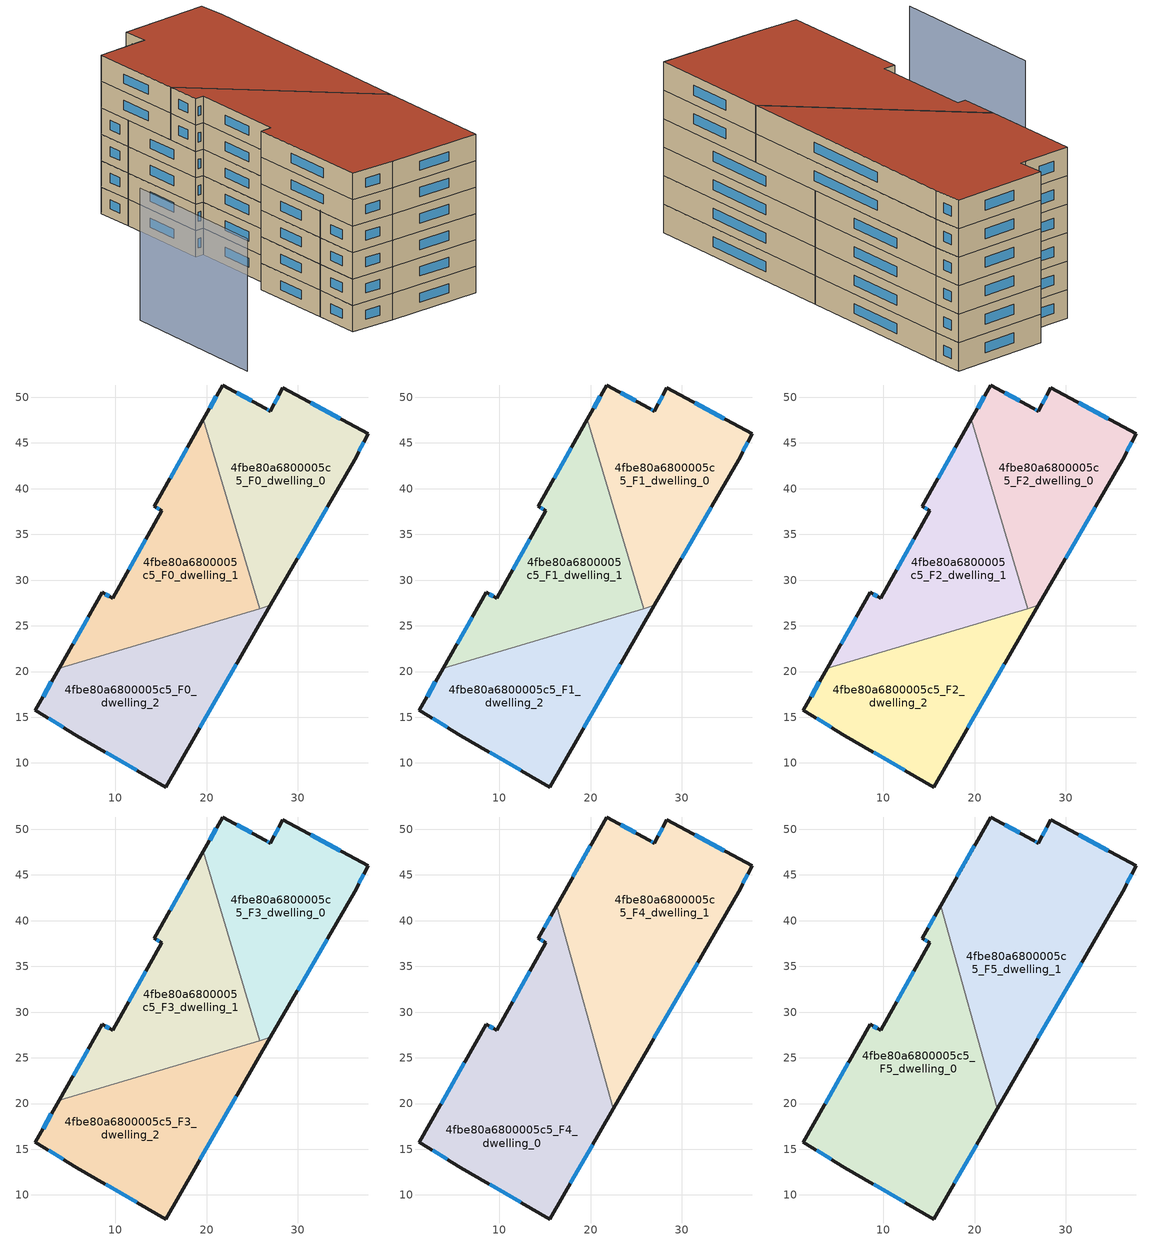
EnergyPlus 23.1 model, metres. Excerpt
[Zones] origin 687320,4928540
4fbe80a6800005c5_F0_dwelling_0
 floor ground (EU_floor_Construction): 37.66,46.02 36.19,43.14 26.99,27.23 25.81,26.88 19.65,47.58 21.77,51.34 26.44,48.78 26.98,48.47 28.34,51.02 z0
 wall outside (EU_wall_Construction): 26.99,27.23 36.19,43.14 37.66,46.02 28.34,51.02 26.98,48.47 26.44,48.78 21.77,51.34 19.65,47.58 z0:3
 wall to 4fbe80a6800005c5_F0_dwelling_1 (EU_wall_Construction): 19.65,47.58 25.81,26.88 z0:3
 wall to 4fbe80a6800005c5_F0_dwelling_2 (EU_wall_Construction): 25.81,26.88 26.99,27.23 z0:3
 window (EU_Window_Construction): 26.8,48.57 26.61,48.68 / 27.9,50.19 27.42,49.3 / 34.63,47.65 31.37,49.4 / 36.67,44.08 37.18,45.09 / 29.98,32.41 33.2,37.97 / 21.08,50.12 20.34,48.81 / 24.92,49.62 23.29,50.51 z0.98:2.02
4fbe80a6800005c5_F0_dwelling_1
 floor ground (EU_floor_Construction): 19.65,47.58 25.81,26.88 3.87,20.35 8.57,28.66 9.72,28.01 15.12,37.57 14.27,38.05 z0
 wall outside (EU_wall_Construction): 19.65,47.58 14.27,38.05 15.12,37.57 9.72,28.01 8.57,28.66 3.87,20.35 z0:3
 wall to 4fbe80a6800005c5_F0_dwelling_2 (EU_wall_Construction): 3.87,20.35 25.81,26.88 z0:3
 window (EU_Window_Construction): 13.36,34.46 11.48,31.12 / 14.55,37.9 14.84,37.73 / 17.9,44.48 16.02,41.15 / 7.04,25.96 5.4,23.05 / 9.35,28.23 8.94,28.45 z0.98:2.02
4fbe80a6800005c5_F0_dwelling_2
 floor ground (EU_floor_Construction): 26.99,27.23 15.52,7.37 5.78,13 1.29,15.78 3.87,20.35 z0
 wall outside (EU_wall_Construction): 3.87,20.35 1.29,15.78 5.78,13 15.52,7.37 26.99,27.23 z0:3
 window (EU_Window_Construction): 3.03,18.86 2.13,17.26 / 19.25,13.83 23.26,20.77 / 8.95,11.17 12.35,9.21 / 2.75,14.87 4.32,13.91 z0.98:2.02
4fbe80a6800005c5_F1_dwelling_0
 floor to 4fbe80a6800005c5_F0_dwelling_0 (EU_floor_Construction): 37.66,46.02 36.19,43.14 26.99,27.23 25.81,26.88 19.65,47.58 21.77,51.34 26.44,48.78 26.98,48.47 28.34,51.02 z3
 wall outside (EU_wall_Construction): 26.99,27.23 36.19,43.14 37.66,46.02 28.34,51.02 26.98,48.47 26.44,48.78 21.77,51.34 19.65,47.58 z3:6
 wall to 4fbe80a6800005c5_F1_dwelling_1 (EU_wall_Construction): 19.65,47.58 25.81,26.88 z3:6
 wall to 4fbe80a6800005c5_F1_dwelling_2 (EU_wall_Construction): 25.81,26.88 26.99,27.23 z3:6
 window (EU_Window_Construction): 26.8,48.57 26.61,48.68 / 27.9,50.19 27.42,49.3 / 34.63,47.65 31.37,49.4 / 36.67,44.08 37.18,45.09 / 29.98,32.41 33.2,37.97 / 21.08,50.12 20.34,48.81 / 24.92,49.62 23.29,50.51 z3.98:5.02
4fbe80a6800005c5_F1_dwelling_1
 floor to 4fbe80a6800005c5_F0_dwelling_1 (EU_floor_Construction): 19.65,47.58 25.81,26.88 3.87,20.35 8.57,28.66 9.72,28.01 15.12,37.57 14.27,38.05 z3
 wall outside (EU_wall_Construction): 19.65,47.58 14.27,38.05 15.12,37.57 9.72,28.01 8.57,28.66 3.87,20.35 z3:6
 wall to 4fbe80a6800005c5_F1_dwelling_2 (EU_wall_Construction): 3.87,20.35 25.81,26.88 z3:6
 window (EU_Window_Construction): 13.36,34.46 11.48,31.12 / 14.55,37.9 14.84,37.73 / 17.9,44.48 16.02,41.15 / 7.04,25.96 5.4,23.05 / 9.35,28.23 8.94,28.45 z3.98:5.02
4fbe80a6800005c5_F1_dwelling_2
 floor to 4fbe80a6800005c5_F0_dwelling_2 (EU_floor_Construction): 26.99,27.23 15.52,7.37 5.78,13 1.29,15.78 3.87,20.35 z3
 wall outside (EU_wall_Construction): 3.87,20.35 1.29,15.78 5.78,13 15.52,7.37 26.99,27.23 z3:6
 window (EU_Window_Construction): 3.03,18.86 2.13,17.26 / 19.25,13.83 23.26,20.77 / 8.95,11.17 12.35,9.21 / 2.75,14.87 4.32,13.91 z3.98:5.02
4fbe80a6800005c5_F2_dwelling_0
 floor to 4fbe80a6800005c5_F1_dwelling_0 (EU_floor_Construction): 37.66,46.02 36.19,43.14 26.99,27.23 25.81,26.88 19.65,47.58 21.77,51.34 26.44,48.78 26.98,48.47 28.34,51.02 z6
 wall outside (EU_wall_Construction): 26.99,27.23 36.19,43.14 37.66,46.02 28.34,51.02 26.98,48.47 26.44,48.78 21.77,51.34 19.65,47.58 z6:9
 wall to 4fbe80a6800005c5_F2_dwelling_1 (EU_wall_Construction): 19.65,47.58 25.81,26.88 z6:9
 wall to 4fbe80a6800005c5_F2_dwelling_2 (EU_wall_Construction): 25.81,26.88 26.99,27.23 z6:9
 window (EU_Window_Construction): 26.8,48.57 26.61,48.68 / 27.9,50.19 27.42,49.3 / 34.63,47.65 31.37,49.4 / 36.67,44.08 37.18,45.09 / 29.98,32.41 33.2,37.97 / 21.08,50.12 20.34,48.81 / 24.92,49.62 23.29,50.51 z6.98:8.02
4fbe80a6800005c5_F2_dwelling_1
 floor to 4fbe80a6800005c5_F1_dwelling_1 (EU_floor_Construction): 19.65,47.58 25.81,26.88 3.87,20.35 8.57,28.66 9.72,28.01 15.12,37.57 14.27,38.05 z6
 wall outside (EU_wall_Construction): 19.65,47.58 14.27,38.05 15.12,37.57 9.72,28.01 8.57,28.66 3.87,20.35 z6:9
 wall to 4fbe80a6800005c5_F2_dwelling_2 (EU_wall_Construction): 3.87,20.35 25.81,26.88 z6:9
 window (EU_Window_Construction): 13.36,34.46 11.48,31.12 / 14.55,37.9 14.84,37.73 / 17.9,44.48 16.02,41.15 / 7.04,25.96 5.4,23.05 / 9.35,28.23 8.94,28.45 z6.98:8.02
4fbe80a6800005c5_F2_dwelling_2
 floor to 4fbe80a6800005c5_F1_dwelling_2 (EU_floor_Construction): 26.99,27.23 15.52,7.37 5.78,13 1.29,15.78 3.87,20.35 z6
 wall outside (EU_wall_Construction): 3.87,20.35 1.29,15.78 5.78,13 15.52,7.37 26.99,27.23 z6:9
 window (EU_Window_Construction): 3.03,18.86 2.13,17.26 / 19.25,13.83 23.26,20.77 / 8.95,11.17 12.35,9.21 / 2.75,14.87 4.32,13.91 z6.98:8.02
4fbe80a6800005c5_F3_dwelling_0
 floor to 4fbe80a6800005c5_F2_dwelling_0 (EU_floor_Construction): 37.66,46.02 36.19,43.14 26.99,27.23 25.81,26.88 19.65,47.58 21.77,51.34 26.44,48.78 26.98,48.47 28.34,51.02 z9
 wall outside (EU_wall_Construction): 26.99,27.23 36.19,43.14 37.66,46.02 28.34,51.02 26.98,48.47 26.44,48.78 21.77,51.34 19.65,47.58 z9:12
 wall to 4fbe80a6800005c5_F3_dwelling_1 (EU_wall_Construction): 19.65,47.58 25.81,26.88 z9:12
 wall to 4fbe80a6800005c5_F3_dwelling_2 (EU_wall_Construction): 25.81,26.88 26.99,27.23 z9:12
 window (EU_Window_Construction): 26.8,48.57 26.61,48.68 / 27.9,50.19 27.42,49.3 / 34.63,47.65 31.37,49.4 / 36.67,44.08 37.18,45.09 / 29.98,32.41 33.2,37.97 / 21.08,50.12 20.34,48.81 / 24.92,49.62 23.29,50.51 z9.98:11.02
4fbe80a6800005c5_F3_dwelling_1
 floor to 4fbe80a6800005c5_F2_dwelling_1 (EU_floor_Construction): 19.65,47.58 25.81,26.88 3.87,20.35 8.57,28.66 9.72,28.01 15.12,37.57 14.27,38.05 z9
 wall outside (EU_wall_Construction): 19.65,47.58 14.27,38.05 15.12,37.57 9.72,28.01 8.57,28.66 3.87,20.35 z9:12
 wall to 4fbe80a6800005c5_F3_dwelling_2 (EU_wall_Construction): 3.87,20.35 25.81,26.88 z9:12
 window (EU_Window_Construction): 13.36,34.46 11.48,31.12 / 14.55,37.9 14.84,37.73 / 17.9,44.48 16.02,41.15 / 7.04,25.96 5.4,23.05 / 9.35,28.23 8.94,28.45 z9.98:11.02
4fbe80a6800005c5_F3_dwelling_2
 floor to 4fbe80a6800005c5_F2_dwelling_2 (EU_floor_Construction): 26.99,27.23 15.52,7.37 5.78,13 1.29,15.78 3.87,20.35 z9
 wall outside (EU_wall_Construction): 3.87,20.35 1.29,15.78 5.78,13 15.52,7.37 26.99,27.23 z9:12
 window (EU_Window_Construction): 3.03,18.86 2.13,17.26 / 19.25,13.83 23.26,20.77 / 8.95,11.17 12.35,9.21 / 2.75,14.87 4.32,13.91 z9.98:11.02
4fbe80a6800005c5_F4_dwelling_0
 floor to 4fbe80a6800005c5_F3_dwelling_2 (EU_floor_Construction): 20.81,25.39 22.47,19.41 15.52,7.37 5.78,13 1.29,15.78 3.87,20.35 z12
 floor to 4fbe80a6800005c5_F3_dwelling_1 (EU_floor_Construction): 16.28,41.62 20.81,25.39 3.87,20.35 8.57,28.66 9.72,28.01 15.12,37.57 14.27,38.05 z12
 wall outside (EU_wall_Construction): 16.28,41.62 14.27,38.05 15.12,37.57 9.72,28.01 8.57,28.66 1.29,15.78 5.78,13 15.52,7.37 22.47,19.41 z12:15
 wall to 4fbe80a6800005c5_F4_dwelling_1 (EU_wall_Construction): 22.47,19.41 16.28,41.62 z12:15
 window (EU_Window_Construction): 9.35,28.23 8.94,28.45 / 13.36,34.46 11.48,31.12 / 14.55,37.9 14.84,37.73 / 15.63,40.46 14.92,39.21 / 17.78,11.29 20.21,15.5 / 8.95,11.17 12.35,9.21 / 2.75,14.87 4.32,13.91 / 6.2,24.47 3.66,19.97 z12.98:14.02
4fbe80a6800005c5_F4_dwelling_1
 floor to 4fbe80a6800005c5_F3_dwelling_0 (EU_floor_Construction): 37.66,46.02 36.19,43.14 26.99,27.23 25.81,26.88 19.65,47.58 21.77,51.34 26.44,48.78 26.98,48.47 28.34,51.02 z12
 floor to 4fbe80a6800005c5_F3_dwelling_2 (EU_floor_Construction): 26.99,27.23 22.47,19.41 20.81,25.39 z12
 floor to 4fbe80a6800005c5_F3_dwelling_1 (EU_floor_Construction): 19.65,47.58 25.81,26.88 20.81,25.39 16.28,41.62 z12
 wall outside (EU_wall_Construction): 22.47,19.41 36.19,43.14 37.66,46.02 28.34,51.02 26.98,48.47 26.44,48.78 21.77,51.34 16.28,41.62 z12:15
 window (EU_Window_Construction): 19.98,48.18 18.07,44.78 / 24.92,49.62 23.29,50.51 / 26.8,48.57 26.61,48.68 / 27.9,50.19 27.42,49.3 / 34.63,47.65 31.37,49.4 / 36.67,44.08 37.18,45.09 / 26.93,27.13 31.73,35.43 z12.98:14.02
4fbe80a6800005c5_F5_dwelling_0
 floor to 4fbe80a6800005c5_F4_dwelling_0 (EU_floor_Construction): 16.28,41.62 22.47,19.41 15.52,7.37 5.78,13 1.29,15.78 8.57,28.66 9.72,28.01 15.12,37.57 14.27,38.05 z15
 wall outside (EU_wall_Construction): 16.28,41.62 14.27,38.05 15.12,37.57 9.72,28.01 8.57,28.66 1.29,15.78 5.78,13 15.52,7.37 22.47,19.41 z15:18
 wall to 4fbe80a6800005c5_F5_dwelling_1 (EU_wall_Construction): 22.47,19.41 16.28,41.62 z15:18
 window (EU_Window_Construction): 9.35,28.23 8.94,28.45 / 13.36,34.46 11.48,31.12 / 14.55,37.9 14.84,37.73 / 15.63,40.46 14.92,39.21 / 17.78,11.29 20.21,15.5 / 8.95,11.17 12.35,9.21 / 2.75,14.87 4.32,13.91 / 6.2,24.47 3.66,19.97 z15.98:17.02
 roof outside (EU_roof_Construction): 15.52,7.37 22.47,19.41 16.28,41.62 14.27,38.05 15.12,37.57 9.72,28.01 8.57,28.66 1.29,15.78 5.78,13 z18
4fbe80a6800005c5_F5_dwelling_1
 floor to 4fbe80a6800005c5_F4_dwelling_1 (EU_floor_Construction): 37.66,46.02 36.19,43.14 22.47,19.41 16.28,41.62 21.77,51.34 26.44,48.78 26.98,48.47 28.34,51.02 z15
 wall outside (EU_wall_Construction): 22.47,19.41 36.19,43.14 37.66,46.02 28.34,51.02 26.98,48.47 26.44,48.78 21.77,51.34 16.28,41.62 z15:18
 window (EU_Window_Construction): 19.98,48.18 18.07,44.78 / 24.92,49.62 23.29,50.51 / 26.8,48.57 26.61,48.68 / 27.9,50.19 27.42,49.3 / 34.63,47.65 31.37,49.4 / 36.67,44.08 37.18,45.09 / 26.93,27.13 31.73,35.43 z15.98:17.02
 roof outside (EU_roof_Construction): 22.47,19.41 36.19,43.14 37.66,46.02 28.34,51.02 26.98,48.47 26.44,48.78 21.77,51.34 16.28,41.62 z18
shading: -3.45,37.71 -12.29,22.52 z0:15
[Building]
EU S2 Campaign: North Axis=0; Terrain=City; Solar Distribution=FullExterior
[Site:Location]
Bologna: Latitude=44.5; Longitude=11.25; Time Zone=1; Elevation=37
[SizingPeriod:WeatherFileDays]
AnnualSizingPeriod: Begin Month=1; Begin Day of Month=1; End Month=12; End Day of Month=31; Day of Week for Start Day=Monday; Use Weather File Daylight Saving Period=No; Use Weather File Rain and Snow Indicators=No
[MATERIAL]
EU_InternalMass_Material: Roughness=MediumRough; Thickness=0.1; Conductivity=1; Density=1800; Specific Heat=900; Thermal Absorptance=0.9; Solar Absorptance=0.7; Visible Absorptance=0.7
[MATERIAL:NOMASS] Roughness=MediumRough; Thermal Absorptance=0.9; Solar Absorptance=0.7; Visible Absorptance=0.7
Name | Thermal Resistance
EU_wall_NoMass | 0.905828
EU_roof_NoMass | 0.37593
EU_floor_NoMass | 0.67114
[WINDOWMATERIAL:SIMPLEGLAZINGSYSTEM]
EU_Window_SimpleGlazing: UFactor=4.52486; Solar Heat Gain Coefficient=0.85; Visible Transmittance=0.85
[CONSTRUCTION]
EU_wall_Construction: EU_wall_NoMass
EU_roof_Construction: EU_roof_NoMass
EU_floor_Construction: EU_floor_NoMass
EU_InternalMass_Construction: EU_InternalMass_Material
EU_Window_Construction: EU_Window_SimpleGlazing
[ZONE] Type=1; Multiplier=1; Ceiling Height=autocalculate; Floor Area=autocalculate; Part of Total Floor Area=Yes
Name | Volume
4fbe80a6800005c5_F0_dwelling_0; 4fbe80a6800005c5_F1_dwelling_0; 4fbe80a6800005c5_F2_dwelling_0; 4fbe80a6800005c5_F3_dwelling_0 | 702.918
4fbe80a6800005c5_F4_dwelling_0; 4fbe80a6800005c5_F5_dwelling_0 | 1054.41
4fbe80a6800005c5_F0_dwelling_1; 4fbe80a6800005c5_F1_dwelling_1; 4fbe80a6800005c5_F2_dwelling_1; 4fbe80a6800005c5_F3_dwelling_1 | 702.968
4fbe80a6800005c5_F4_dwelling_1; 4fbe80a6800005c5_F5_dwelling_1 | 1054.45
4fbe80a6800005c5_F0_dwelling_2; 4fbe80a6800005c5_F1_dwelling_2; 4fbe80a6800005c5_F2_dwelling_2; 4fbe80a6800005c5_F3_dwelling_2 | 702.931
[INTERNALMASS] Construction=EU_InternalMass_Construction
Name | Zone or ZoneList | Surface Area
4fbe80a6800005c5_F0_dwelling_0_EU_InternalMass | 4fbe80a6800005c5_F0_dwelling_0 | 234.307
4fbe80a6800005c5_F0_dwelling_1_EU_InternalMass | 4fbe80a6800005c5_F0_dwelling_1 | 234.321
4fbe80a6800005c5_F0_dwelling_2_EU_InternalMass | 4fbe80a6800005c5_F0_dwelling_2 | 234.31
4fbe80a6800005c5_F1_dwelling_0_EU_InternalMass | 4fbe80a6800005c5_F1_dwelling_0 | 234.307
4fbe80a6800005c5_F1_dwelling_1_EU_InternalMass | 4fbe80a6800005c5_F1_dwelling_1 | 234.321
4fbe80a6800005c5_F1_dwelling_2_EU_InternalMass | 4fbe80a6800005c5_F1_dwelling_2 | 234.31
4fbe80a6800005c5_F2_dwelling_0_EU_InternalMass | 4fbe80a6800005c5_F2_dwelling_0 | 234.307
4fbe80a6800005c5_F2_dwelling_1_EU_InternalMass | 4fbe80a6800005c5_F2_dwelling_1 | 234.321
4fbe80a6800005c5_F2_dwelling_2_EU_InternalMass | 4fbe80a6800005c5_F2_dwelling_2 | 234.31
4fbe80a6800005c5_F3_dwelling_0_EU_InternalMass | 4fbe80a6800005c5_F3_dwelling_0 | 234.307
4fbe80a6800005c5_F3_dwelling_1_EU_InternalMass | 4fbe80a6800005c5_F3_dwelling_1 | 234.321
4fbe80a6800005c5_F3_dwelling_2_EU_InternalMass | 4fbe80a6800005c5_F3_dwelling_2 | 234.31
4fbe80a6800005c5_F4_dwelling_0_EU_InternalMass | 4fbe80a6800005c5_F4_dwelling_0 | 351.47
4fbe80a6800005c5_F4_dwelling_1_EU_InternalMass | 4fbe80a6800005c5_F4_dwelling_1 | 351.483
4fbe80a6800005c5_F5_dwelling_0_EU_InternalMass | 4fbe80a6800005c5_F5_dwelling_0 | 351.47
4fbe80a6800005c5_F5_dwelling_1_EU_InternalMass | 4fbe80a6800005c5_F5_dwelling_1 | 351.483
[OTHEREQUIPMENT] Fuel Type=Electricity; Design Level Calculation Method=Watts/Area; Power per Zone Floor Area=1; Fraction Latent=0; Fraction Radiant=0; Fraction Lost=0; Carbon Dioxide Generation Rate=0; EndUse Subcategory=EU_Step8_InternalGains
Name | Zone or ZoneList or Space or SpaceList | Schedule
EU_Step8_InternalGain_4fbe80a6800005c5_F0_dwelling_0_f000 | 4fbe80a6800005c5_F0_dwelling_0 | EU_Step8_GainSchedule_4fbe80a6800005c5_F0_dwelling_0_f000
EU_Step8_InternalGain_4fbe80a6800005c5_F0_dwelling_1_f000 | 4fbe80a6800005c5_F0_dwelling_1 | EU_Step8_GainSchedule_4fbe80a6800005c5_F0_dwelling_1_f000
EU_Step8_InternalGain_4fbe80a6800005c5_F0_dwelling_2_f000 | 4fbe80a6800005c5_F0_dwelling_2 | EU_Step8_GainSchedule_4fbe80a6800005c5_F0_dwelling_2_f000
EU_Step8_InternalGain_4fbe80a6800005c5_F1_dwelling_0_f000 | 4fbe80a6800005c5_F1_dwelling_0 | EU_Step8_GainSchedule_4fbe80a6800005c5_F1_dwelling_0_f000
EU_Step8_InternalGain_4fbe80a6800005c5_F1_dwelling_1_f000 | 4fbe80a6800005c5_F1_dwelling_1 | EU_Step8_GainSchedule_4fbe80a6800005c5_F1_dwelling_1_f000
EU_Step8_InternalGain_4fbe80a6800005c5_F1_dwelling_2_f000 | 4fbe80a6800005c5_F1_dwelling_2 | EU_Step8_GainSchedule_4fbe80a6800005c5_F1_dwelling_2_f000
EU_Step8_InternalGain_4fbe80a6800005c5_F2_dwelling_0_f000 | 4fbe80a6800005c5_F2_dwelling_0 | EU_Step8_GainSchedule_4fbe80a6800005c5_F2_dwelling_0_f000
EU_Step8_InternalGain_4fbe80a6800005c5_F2_dwelling_1_f000 | 4fbe80a6800005c5_F2_dwelling_1 | EU_Step8_GainSchedule_4fbe80a6800005c5_F2_dwelling_1_f000
EU_Step8_InternalGain_4fbe80a6800005c5_F2_dwelling_2_f000 | 4fbe80a6800005c5_F2_dwelling_2 | EU_Step8_GainSchedule_4fbe80a6800005c5_F2_dwelling_2_f000
EU_Step8_InternalGain_4fbe80a6800005c5_F3_dwelling_0_f000 | 4fbe80a6800005c5_F3_dwelling_0 | EU_Step8_GainSchedule_4fbe80a6800005c5_F3_dwelling_0_f000
EU_Step8_InternalGain_4fbe80a6800005c5_F3_dwelling_1_f000 | 4fbe80a6800005c5_F3_dwelling_1 | EU_Step8_GainSchedule_4fbe80a6800005c5_F3_dwelling_1_f000
EU_Step8_InternalGain_4fbe80a6800005c5_F3_dwelling_2_f000 | 4fbe80a6800005c5_F3_dwelling_2 | EU_Step8_GainSchedule_4fbe80a6800005c5_F3_dwelling_2_f000
EU_Step8_InternalGain_4fbe80a6800005c5_F4_dwelling_0_f000 | 4fbe80a6800005c5_F4_dwelling_0 | EU_Step8_GainSchedule_4fbe80a6800005c5_F4_dwelling_0_f000
EU_Step8_InternalGain_4fbe80a6800005c5_F4_dwelling_1_f000 | 4fbe80a6800005c5_F4_dwelling_1 | EU_Step8_GainSchedule_4fbe80a6800005c5_F4_dwelling_1_f000
EU_Step8_InternalGain_4fbe80a6800005c5_F5_dwelling_0_f000 | 4fbe80a6800005c5_F5_dwelling_0 | EU_Step8_GainSchedule_4fbe80a6800005c5_F5_dwelling_0_f000
EU_Step8_InternalGain_4fbe80a6800005c5_F5_dwelling_1_f000 | 4fbe80a6800005c5_F5_dwelling_1 | EU_Step8_GainSchedule_4fbe80a6800005c5_F5_dwelling_1_f000
[ZONEVENTILATION:DESIGNFLOWRATE] Schedule=EU_AlwaysOn; Design Flow Rate Calculation Method=AirChanges/Hour; Air Changes per Hour=0.73129; Ventilation Type=Natural; Fan Pressure Rise=0; Fan Total Efficiency=1; Constant Term Coefficient=1; Temperature Term Coefficient=0; Velocity Term Coefficient=0; Velocity Squared Term Coefficient=0; Minimum Indoor Temperature=-100; Maximum Indoor Temperature=100; Delta Temperature=-100; Minimum Outdoor Temperature=-100; Maximum Outdoor Temperature=100; Maximum Wind Speed=40
Name | Zone or ZoneList or Space or SpaceList
EU_ConstantAir_4fbe80a6800005c5_F0_dwelling_0 | 4fbe80a6800005c5_F0_dwelling_0
EU_ConstantAir_4fbe80a6800005c5_F0_dwelling_1 | 4fbe80a6800005c5_F0_dwelling_1
EU_ConstantAir_4fbe80a6800005c5_F0_dwelling_2 | 4fbe80a6800005c5_F0_dwelling_2
EU_ConstantAir_4fbe80a6800005c5_F1_dwelling_0 | 4fbe80a6800005c5_F1_dwelling_0
EU_ConstantAir_4fbe80a6800005c5_F1_dwelling_1 | 4fbe80a6800005c5_F1_dwelling_1
EU_ConstantAir_4fbe80a6800005c5_F1_dwelling_2 | 4fbe80a6800005c5_F1_dwelling_2
EU_ConstantAir_4fbe80a6800005c5_F2_dwelling_0 | 4fbe80a6800005c5_F2_dwelling_0
EU_ConstantAir_4fbe80a6800005c5_F2_dwelling_1 | 4fbe80a6800005c5_F2_dwelling_1
EU_ConstantAir_4fbe80a6800005c5_F2_dwelling_2 | 4fbe80a6800005c5_F2_dwelling_2
EU_ConstantAir_4fbe80a6800005c5_F3_dwelling_0 | 4fbe80a6800005c5_F3_dwelling_0
EU_ConstantAir_4fbe80a6800005c5_F3_dwelling_1 | 4fbe80a6800005c5_F3_dwelling_1
EU_ConstantAir_4fbe80a6800005c5_F3_dwelling_2 | 4fbe80a6800005c5_F3_dwelling_2
EU_ConstantAir_4fbe80a6800005c5_F4_dwelling_0 | 4fbe80a6800005c5_F4_dwelling_0
EU_ConstantAir_4fbe80a6800005c5_F4_dwelling_1 | 4fbe80a6800005c5_F4_dwelling_1
EU_ConstantAir_4fbe80a6800005c5_F5_dwelling_0 | 4fbe80a6800005c5_F5_dwelling_0
EU_ConstantAir_4fbe80a6800005c5_F5_dwelling_1 | 4fbe80a6800005c5_F5_dwelling_1
[HVACTEMPLATE:THERMOSTAT] Constant Heating Setpoint=20; Constant Cooling Setpoint=50
EU_HeatOnly_4fbe80a6800005c5_F0_dwelling_0; EU_HeatOnly_4fbe80a6800005c5_F0_dwelling_1; EU_HeatOnly_4fbe80a6800005c5_F0_dwelling_2; EU_HeatOnly_4fbe80a6800005c5_F1_dwelling_0; EU_HeatOnly_4fbe80a6800005c5_F1_dwelling_1; EU_HeatOnly_4fbe80a6800005c5_F1_dwelling_2; EU_HeatOnly_4fbe80a6800005c5_F2_dwelling_0; EU_HeatOnly_4fbe80a6800005c5_F2_dwelling_1; EU_HeatOnly_4fbe80a6800005c5_F2_dwelling_2; EU_HeatOnly_4fbe80a6800005c5_F3_dwelling_0; EU_HeatOnly_4fbe80a6800005c5_F3_dwelling_1; EU_HeatOnly_4fbe80a6800005c5_F3_dwelling_2; EU_HeatOnly_4fbe80a6800005c5_F4_dwelling_0; EU_HeatOnly_4fbe80a6800005c5_F4_dwelling_1; EU_HeatOnly_4fbe80a6800005c5_F5_dwelling_0; EU_HeatOnly_4fbe80a6800005c5_F5_dwelling_1
[HVACTEMPLATE:ZONE:IDEALLOADSAIRSYSTEM] System Availability Schedule=EU_AlwaysOn; Maximum Heating Supply Air Temperature=50; Minimum Cooling Supply Air Temperature=13; Maximum Heating Supply Air Humidity Ratio=0.0156; Minimum Cooling Supply Air Humidity Ratio=0.0077; Heating Limit=NoLimit; Cooling Limit=NoLimit; Heating Availability Schedule=EU_AlwaysOn; Cooling Availability Schedule=EU_CoolingOff; Dehumidification Control Type=ConstantSensibleHeatRatio; Cooling Sensible Heat Ratio=0.7; Dehumidification Setpoint=60; Humidification Control Type=None; Humidification Setpoint=30; Outdoor Air Method=None; Outdoor Air Flow Rate per Person=0.00944; Outdoor Air Flow Rate per Zone Floor Area=0; Outdoor Air Flow Rate per Zone=0; Demand Controlled Ventilation Type=None; Outdoor Air Economizer Type=NoEconomizer; Heat Recovery Type=None; Sensible Heat Recovery Effectiveness=0.7; Latent Heat Recovery Effectiveness=0.65
Name | Template Thermostat
4fbe80a6800005c5_F0_dwelling_0 | EU_HeatOnly_4fbe80a6800005c5_F0_dwelling_0
4fbe80a6800005c5_F0_dwelling_1 | EU_HeatOnly_4fbe80a6800005c5_F0_dwelling_1
4fbe80a6800005c5_F0_dwelling_2 | EU_HeatOnly_4fbe80a6800005c5_F0_dwelling_2
4fbe80a6800005c5_F1_dwelling_0 | EU_HeatOnly_4fbe80a6800005c5_F1_dwelling_0
4fbe80a6800005c5_F1_dwelling_1 | EU_HeatOnly_4fbe80a6800005c5_F1_dwelling_1
4fbe80a6800005c5_F1_dwelling_2 | EU_HeatOnly_4fbe80a6800005c5_F1_dwelling_2
4fbe80a6800005c5_F2_dwelling_0 | EU_HeatOnly_4fbe80a6800005c5_F2_dwelling_0
4fbe80a6800005c5_F2_dwelling_1 | EU_HeatOnly_4fbe80a6800005c5_F2_dwelling_1
4fbe80a6800005c5_F2_dwelling_2 | EU_HeatOnly_4fbe80a6800005c5_F2_dwelling_2
4fbe80a6800005c5_F3_dwelling_0 | EU_HeatOnly_4fbe80a6800005c5_F3_dwelling_0
4fbe80a6800005c5_F3_dwelling_1 | EU_HeatOnly_4fbe80a6800005c5_F3_dwelling_1
4fbe80a6800005c5_F3_dwelling_2 | EU_HeatOnly_4fbe80a6800005c5_F3_dwelling_2
4fbe80a6800005c5_F4_dwelling_0 | EU_HeatOnly_4fbe80a6800005c5_F4_dwelling_0
4fbe80a6800005c5_F4_dwelling_1 | EU_HeatOnly_4fbe80a6800005c5_F4_dwelling_1
4fbe80a6800005c5_F5_dwelling_0 | EU_HeatOnly_4fbe80a6800005c5_F5_dwelling_0
4fbe80a6800005c5_F5_dwelling_1 | EU_HeatOnly_4fbe80a6800005c5_F5_dwelling_1
[SIZING:ZONE] Zone Cooling Design Supply Air Temperature Input Method=SupplyAirTemperature; Zone Cooling Design Supply Air Temperature=13; Zone Heating Design Supply Air Temperature Input Method=SupplyAirTemperature; Zone Heating Design Supply Air Temperature=50; Zone Cooling Design Supply Air Humidity Ratio=0.008; Zone Heating Design Supply Air Humidity Ratio=0.008; Cooling Design Air Flow Method=DesignDay; Cooling Design Air Flow Rate=0; Cooling Minimum Air Flow per Zone Floor Area=0.000762; Cooling Minimum Air Flow=0; Cooling Minimum Air Flow Fraction=0.2; Heating Design Air Flow Method=DesignDay; Heating Design Air Flow Rate=0; Heating Maximum Air Flow per Zone Floor Area=0.002032; Heating Maximum Air Flow=0.141576; Heating Maximum Air Flow Fraction=0.3; Account for Dedicated Outdoor Air System=No; Dedicated Outdoor Air System Control Strategy=NeutralSupplyAir; Dedicated Outdoor Air Low Setpoint Temperature for Design=autosize; Dedicated Outdoor Air High Setpoint Temperature for Design=autosize; Zone Load Sizing Method=Sensible Load Only No Latent Load; Zone Latent Cooling Design Supply Air Humidity Ratio Input Method=HumidityRatioDifference; Zone Cooling Design Supply Air Humidity Ratio Difference=0.005; Zone Latent Heating Design Supply Air Humidity Ratio Input Method=HumidityRatioDifference; Zone Humidification Design Supply Air Humidity Ratio Difference=0.005
4fbe80a6800005c5_F0_dwelling_0; 4fbe80a6800005c5_F0_dwelling_1; 4fbe80a6800005c5_F0_dwelling_2; 4fbe80a6800005c5_F1_dwelling_0; 4fbe80a6800005c5_F1_dwelling_1; 4fbe80a6800005c5_F1_dwelling_2; 4fbe80a6800005c5_F2_dwelling_0; 4fbe80a6800005c5_F2_dwelling_1; 4fbe80a6800005c5_F2_dwelling_2; 4fbe80a6800005c5_F3_dwelling_0; 4fbe80a6800005c5_F3_dwelling_1; 4fbe80a6800005c5_F3_dwelling_2; 4fbe80a6800005c5_F4_dwelling_0; 4fbe80a6800005c5_F4_dwelling_1; 4fbe80a6800005c5_F5_dwelling_0; 4fbe80a6800005c5_F5_dwelling_1
[SCHEDULE:CONSTANT]
Name | Hourly Value
EU_AlwaysOn | 1
EU_CoolingOff | 0
[SCHEDULE:FILE] Column Number=1; Rows to Skip at Top=0; Number of Hours of Data=8760; Column Separator=Comma; Interpolate to Timestep=No; Minutes per Item=60; Adjust Schedule for Daylight Savings=Yes
Name | File
EU_Step8_GainSchedule_4fbe80a6800005c5_F0_dwelling_0_f000 | ../../schedules/4fbe80a6800005c5/4fbe80a6800005c5_F0_dwelling_0_f000_gain.csv
EU_Step8_GainSchedule_4fbe80a6800005c5_F0_dwelling_1_f000 | ../../schedules/4fbe80a6800005c5/4fbe80a6800005c5_F0_dwelling_1_f000_gain.csv
EU_Step8_GainSchedule_4fbe80a6800005c5_F0_dwelling_2_f000 | ../../schedules/4fbe80a6800005c5/4fbe80a6800005c5_F0_dwelling_2_f000_gain.csv
EU_Step8_GainSchedule_4fbe80a6800005c5_F1_dwelling_0_f000 | ../../schedules/4fbe80a6800005c5/4fbe80a6800005c5_F1_dwelling_0_f000_gain.csv
EU_Step8_GainSchedule_4fbe80a6800005c5_F1_dwelling_1_f000 | ../../schedules/4fbe80a6800005c5/4fbe80a6800005c5_F1_dwelling_1_f000_gain.csv
EU_Step8_GainSchedule_4fbe80a6800005c5_F1_dwelling_2_f000 | ../../schedules/4fbe80a6800005c5/4fbe80a6800005c5_F1_dwelling_2_f000_gain.csv
EU_Step8_GainSchedule_4fbe80a6800005c5_F2_dwelling_0_f000 | ../../schedules/4fbe80a6800005c5/4fbe80a6800005c5_F2_dwelling_0_f000_gain.csv
EU_Step8_GainSchedule_4fbe80a6800005c5_F2_dwelling_1_f000 | ../../schedules/4fbe80a6800005c5/4fbe80a6800005c5_F2_dwelling_1_f000_gain.csv
EU_Step8_GainSchedule_4fbe80a6800005c5_F2_dwelling_2_f000 | ../../schedules/4fbe80a6800005c5/4fbe80a6800005c5_F2_dwelling_2_f000_gain.csv
EU_Step8_GainSchedule_4fbe80a6800005c5_F3_dwelling_0_f000 | ../../schedules/4fbe80a6800005c5/4fbe80a6800005c5_F3_dwelling_0_f000_gain.csv
EU_Step8_GainSchedule_4fbe80a6800005c5_F3_dwelling_1_f000 | ../../schedules/4fbe80a6800005c5/4fbe80a6800005c5_F3_dwelling_1_f000_gain.csv
EU_Step8_GainSchedule_4fbe80a6800005c5_F3_dwelling_2_f000 | ../../schedules/4fbe80a6800005c5/4fbe80a6800005c5_F3_dwelling_2_f000_gain.csv
EU_Step8_GainSchedule_4fbe80a6800005c5_F4_dwelling_0_f000 | ../../schedules/4fbe80a6800005c5/4fbe80a6800005c5_F4_dwelling_0_f000_gain.csv
EU_Step8_GainSchedule_4fbe80a6800005c5_F4_dwelling_1_f000 | ../../schedules/4fbe80a6800005c5/4fbe80a6800005c5_F4_dwelling_1_f000_gain.csv
EU_Step8_GainSchedule_4fbe80a6800005c5_F5_dwelling_0_f000 | ../../schedules/4fbe80a6800005c5/4fbe80a6800005c5_F5_dwelling_0_f000_gain.csv
EU_Step8_GainSchedule_4fbe80a6800005c5_F5_dwelling_1_f000 | ../../schedules/4fbe80a6800005c5/4fbe80a6800005c5_F5_dwelling_1_f000_gain.csv
